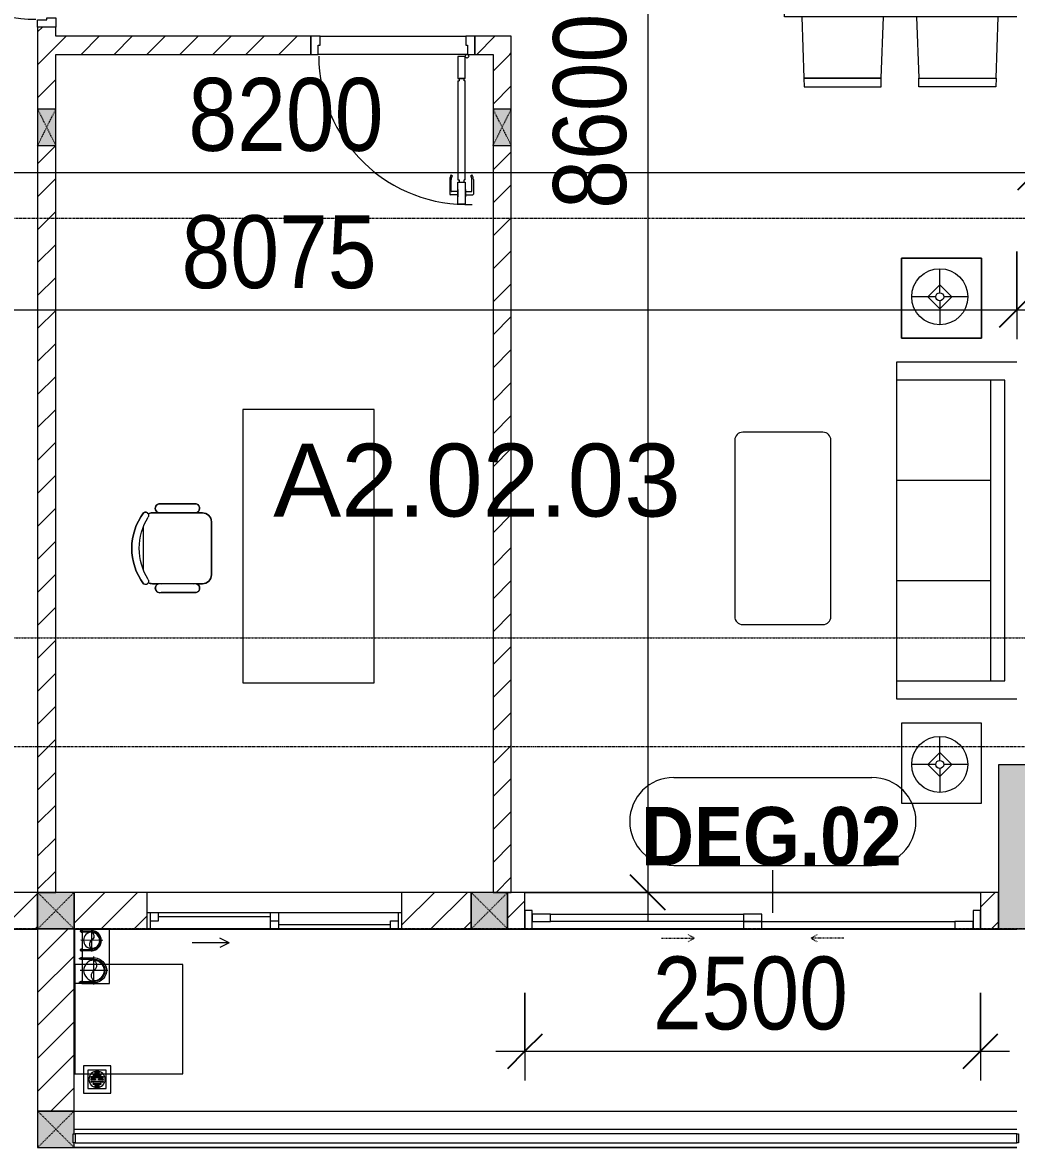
# Model space of a CAD drawing. Header units: millimetres. Extents: x 962 to 239635, y -15958 to 82755.
# Drawn here: x 147945 to 153402, y 23337 to 29512 of the extents above; entities that cross this region are included whole.
import ezdxf

# ---------------------------------------------------------------- set-up
doc = ezdxf.new("R2010")
doc.units = ezdxf.units.MM
for name, pattern in [('Dash', [6, 3, -3]), ('Dash Dot 3_16_', [7.9375, 4.7625, -1.5875, 0, -1.5875]), ('Grid Line', [22.225, 12.7, -3.175, 3.175, -3.175]), ('IMPORT-CENTER _2_', [40.64, 25.4, -5.08, 5.08, -5.08])]:
    doc.linetypes.add(name, pattern=pattern)
for name, color, linetype, lineweight in [('0-1', 7, 'Continuous', 5), ('A-ANNO-DIMS', 211, 'Continuous', 9), ('A-ANNO-DIMS-160', 211, 'Continuous', 9), ('A-AREA-IDEN', 2, 'Continuous', 9), ('A-DETL-GENF-1', 9, 'Continuous', 9), ('A-DOOR', 31, 'Continuous', 9), ('A-DOOR-1', 254, 'Continuous', 9), ('A-DOOR-2', 9, 'Continuous', 9), ('A-DOOR-FRAM', 31, 'Continuous', 9), ('A-DOOR-HDLN', 31, 'Dash', 9), ('A-DOOR-IDEN', 31, 'Continuous', 9), ('A-FLOR-1', 250, 'Continuous', 9), ('A-FLOR-2', 9, 'Continuous', 9), ('A-FLOR-HRAL', 11, 'Continuous', 9), ('A-GLAZ', 151, 'Continuous', 9), ('A-WALL', 113, 'Continuous', 9), ('A-WALL-1', 253, 'Continuous', 18), ('A-WALL-2', 9, 'Continuous', 9), ('A-WALL-3', 113, 'Continuous', 18), ('A-WALL-PATT-1', 10, 'Continuous', 9), ('A-WALL-PATT-2', 111, 'Continuous', 9), ('G-ANNO-SYMB-1', 111, 'Dash Dot 3_16_', 18), ('G-IMPT', 8, 'Continuous', 9), ('G-IMPT-1', 254, 'Continuous', 9), ('G-IMPT-2', 8, 'IMPORT-CENTER _2_', 9), ('I-FURN', 30, 'Continuous', 9), ('I-FURN-1', 254, 'Continuous', 9), ('M-EQPM', 50, 'Continuous', 9), ('S-COLS', 52, 'Continuous', 9), ('S-COLS-1', 52, 'Continuous', 5), ('S-COLS-2', 7, 'Continuous', 18), ('S-COLS-3', 254, 'Continuous', 9), ('S-COLS-4', 253, 'Continuous', 18), ('S-COLS-5', 52, 'Dash', 9), ('S-COLS-6', 52, 'Continuous', 18), ('S-COLS-HDLN', 52, 'Dash', 9), ('S-COLS-HDLN-1', 9, 'Dash', 9), ('S-GRID-1', 1, 'Grid Line', 9)]:
    doc.layers.add(name, color=color, linetype=linetype, lineweight=lineweight)
doc.styles.add('Arial_11', font='arial_0.ttf', dxfattribs={"height": 400})
doc.styles.add('Arial_B_6', font='arialbd_0.ttf', dxfattribs={"width": 0.9, "height": 320})
doc.styles.add('UTM Avo', font='UTM Avo.ttf', dxfattribs={"width": 0.9, "height": 400})
doc.dimstyles.new('1_Dim_chi_tiet_2_5', dxfattribs={"dimscale": 304.8, "dimtxt": 399.720379, "dimasz": 0.629921, "dimexe": 0.524934, "dimexo": 0.0625, "dimgap": 0.052493, "dimtad": 1, "dimdec": 0, "dimrnd": 5, "dimzin": 0, "dimdsep": 46, "dimtxsty": 'UTM Avo', "dimblk1": 'OBLIQUE', "dimblk2": 'OBLIQUE', "dimsah": 1, "dimcen": 0.09, "dimdle": 0.524934, "dimazin": 0, "dimtfac": 1, "dimtdec": 4, "dimtix": 1, "dimtmove": 0, "dimatfit": 3, "dimfxl": 1.049869, "dimfxlon": 1, "dimtvp": 1, "dimtolj": 1, "dimtzin": 0, "dimarcsym": 2})
doc.dimstyles.new('1_Dim_chi_tiet_2_5_1', dxfattribs={"dimscale": 304.8, "dimtxt": 399.720379, "dimasz": 0.629921, "dimexe": 0.524934, "dimexo": 0.0625, "dimgap": 0.052493, "dimtad": 1, "dimdec": 0, "dimrnd": 5, "dimzin": 0, "dimdsep": 46, "dimtxsty": 'UTM Avo', "dimblk1": 'OBLIQUE', "dimblk2": 'OBLIQUE', "dimsah": 1, "dimcen": 0.09, "dimdle": 0.524934, "dimazin": 0, "dimtfac": 1, "dimtdec": 4, "dimtix": 1, "dimtmove": 0, "dimatfit": 3, "dimfxl": 1.049869, "dimfxlon": 1, "dimtvp": 1, "dimtolj": 1, "dimtzin": 0, "dimarcsym": 2})
pattern_1 = [(45, (0, 0), (-90.50967, 90.50967), [])]
pattern_2 = [(45, (61750.9, 0), (-90.50967, 90.50967), [])]

# ---------------------------------------------------------------- blocks, each defined once
blk = doc.blocks.new('NCV_TKTC_KET CAU_rvt-1-TKCS_MB TẦNG 2')
at = {"layer": 'S-COLS-1'}
blk.add_hatch(color=256, dxfattribs=at).paths.add_polyline_path([(91952.6, 24536.9), (91952.6, 25436.9), (91552.6, 25436.9), (91552.6, 24536.9)])
at = {"layer": 'A-FLOR-1'}
for p, q in [((83727.2, 24535.2), (86277.6, 24535.2)), ((86477.6, 24535.2), (91652.6, 24535.2)), ((86477.6, 23336.9), (91652.6, 23336.9))]:
    blk.add_line(p, q, dxfattribs=at)
at = {"layer": 'S-COLS-2'}
for p, q in [((91952.6, 25436.9), (91552.6, 25436.9)), ((91552.6, 25436.9), (91552.6, 24536.9)), ((91552.6, 24536.9), (91952.6, 24536.9))]:
    blk.add_line(p, q, dxfattribs=at)
blk = doc.blocks.new('RES_BAN AN 1 - RES_BAN AN 1-V30-TKCS_MB TẦNG 2')
at = {"layer": 'I-FURN-1'}
for p, q in [((-425, 1275), (425, 1275)), ((-425, 0), (-425, 1275)), ((425, 1275), (425, 0)), ((-425, 1180), (-761.9, 1168.8)), ((-425, 732.5), (-425, 1180)), ((425, 1180), (761.9, 1168.8)), ((425, 732.5), (425, 1180)), ((-761.9, 1168.8), (-809.6, 1167.2)), ((-809.6, 1167.2), (-809.6, 745.3)), ((-761.9, 1168.8), (-761.9, 743.8)), ((-761.9, 743.8), (-761.9, 1168.8)), ((761.9, 1168.8), (761.9, 743.8)), ((761.9, 1168.8), (761.9, 743.8)), ((809.6, 1167.2), (761.9, 1168.8)), ((809.6, 745.3), (809.6, 1167.2)), ((-809.6, 745.3), (-761.9, 743.8)), ((-761.9, 743.8), (-425, 732.5)), ((761.9, 743.8), (425, 732.5)), ((761.9, 743.8), (809.6, 745.3)), ((-809.6, 536.9), (-761.9, 538.5)), ((-809.6, 115.1), (-809.6, 536.9)), ((-425, 549.7), (-761.9, 538.5)), ((-761.9, 538.5), (-761.9, 113.5)), ((-761.9, 538.5), (-761.9, 113.5)), ((-425, 102.3), (-425, 549.7)), ((425, 549.7), (761.9, 538.5)), ((425, 102.3), (425, 549.7)), ((761.9, 538.5), (761.9, 113.5)), ((761.9, 538.5), (809.6, 536.9)), ((761.9, 113.5), (761.9, 538.5)), ((809.6, 536.9), (809.6, 115.1)), ((-761.9, 113.5), (-809.6, 115.1)), ((-761.9, 113.5), (-425, 102.3)), ((761.9, 113.5), (425, 102.3)), ((809.6, 115.1), (761.9, 113.5))]:
    blk.add_line(p, q, dxfattribs=at)
blk = doc.blocks.new('LOBBY_SOFA_1 - LOBBY_SOFA_1-V31-TKCS_MB TẦNG 2')
at = {"layer": 'I-FURN'}
for p, q in [((-2556, 0), (-2556, -660)), ((-708, -660), (-708, 0)), ((-2457, -66), (-2457, -660)), ((-807, -66), (-2457, -66)), ((-807, -660), (-807, -66)), ((-807, -143), (-2457, -143)), ((-1907, -143), (-1907, -660)), ((-1357, -143), (-1357, -660)), ((-3128.2, -193.5), (-2688.2, -193.5)), ((-3128.2, -633.5), (-3128.2, -193.5)), ((-2688.2, -193.5), (-2688.2, -633.5)), ((-575.9, -193.5), (-575.9, -633.5)), ((-135.9, -193.5), (-575.9, -193.5)), ((-135.9, -633.5), (-135.9, -193.5)), ((-2915.4, -269), (-2915.4, -401)), ((-348.6, -269), (-348.6, -401)), ((-2915.4, -357), (-2981.4, -423)), ((-2849.4, -423), (-2915.4, -357)), ((-414.6, -423), (-348.6, -357)), ((-348.6, -357), (-282.6, -423)), ((-2937.4, -423), (-3069.4, -423)), ((-2981.4, -423), (-2915.4, -489)), ((-2915.4, -489), (-2849.4, -423)), ((-2893.4, -423), (-2761.4, -423)), ((-370.6, -423), (-502.6, -423)), ((-348.6, -489), (-414.6, -423)), ((-282.6, -423), (-348.6, -489)), ((-326.6, -423), (-194.6, -423)), ((-2915.4, -445), (-2915.4, -577)), ((-348.6, -445), (-348.6, -577)), ((-2688.2, -633.5), (-3128.2, -633.5)), ((-2556, -660), (-708, -660)), ((-575.9, -633.5), (-135.9, -633.5)), ((-1160.3, -1020.5), (-2128.3, -1020.5)), ((-2172.3, -1064.5), (-2172.3, -1504.5)), ((-1116.3, -1504.5), (-1116.3, -1064.5)), ((-2128.3, -1548.5), (-1160.3, -1548.5))]:
    blk.add_line(p, q, dxfattribs=at)
for centre, radius in [((-2915.4, -423), 154), ((-348.6, -423), 154), ((-2915.4, -423), 22), ((-348.6, -423), 22)]:
    blk.add_circle(centre, radius, dxfattribs=at)
for centre, start, end in [((-2128.3, -1064.5), 90, 180), ((-1160.3, -1064.5), 0, 90), ((-2128.3, -1504.5), 180, 270), ((-1160.3, -1504.5), 270, 0)]:
    blk.add_arc(centre, 44, start, end, dxfattribs=at)
at = {"layer": 'I-FURN-1'}
for p, q in [((-2556, 0), (-2556, -660)), ((-708, -660), (-708, 0)), ((-2688.2, -193.5), (-3128.2, -193.5)), ((-3128.2, -193.5), (-3128.2, -633.5)), ((-2688.2, -633.5), (-2688.2, -193.5)), ((-135.9, -193.5), (-575.9, -193.5)), ((-575.9, -193.5), (-575.9, -633.5)), ((-135.9, -633.5), (-135.9, -193.5)), ((-3128.2, -633.5), (-2688.2, -633.5)), ((-2556, -660), (-708, -660)), ((-575.9, -633.5), (-135.9, -633.5)), ((-1160.3, -1020.5), (-2128.3, -1020.5)), ((-2172.3, -1064.5), (-2172.3, -1504.5)), ((-1116.3, -1504.5), (-1116.3, -1064.5)), ((-2128.3, -1548.5), (-1160.3, -1548.5))]:
    blk.add_line(p, q, dxfattribs=at)
for centre, start, end in [((-2128.3, -1064.5), 90, 180), ((-1160.3, -1064.5), 0, 90), ((-2128.3, -1504.5), 180, 270), ((-1160.3, -1504.5), 270, 0)]:
    blk.add_arc(centre, 44, start, end, dxfattribs=at)
blk = doc.blocks.new('BAN LV A - BAN LV A_dwg_ban hoc2-348006-TKCS_MB TẦNG 2')
at = {"layer": 'I-FURN'}
for p, q in [((145.8, 437.4), (-145.8, 437.4)), ((-194.4, 388.8), (-194.4, 113.4)), ((194.4, 113.4), (194.4, 388.8)), ((-243, 354.4), (-243, 162)), ((194.4, 351.4), (194.4, 150.8)), ((243.7, 162), (243.7, 354.4)), ((-120.5, 64.8), (120.5, 64.8))]:
    blk.add_line(p, q, dxfattribs=at)
at = {"layer": 'I-FURN', "flags": 128}
blk.add_lwpolyline([(-737.8, 610.5), (-737.8, 1330.5), (-154.9, 1330.5), (762.2, 1330.5), (762.2, 610.5)], close=True, dxfattribs=at)
at = {"layer": 'I-FURN'}
for centre, radius, start, end in [((-145.8, 388.8), 48.6, 90, 180), ((145.8, 388.8), 48.6, 360, 90), ((-218.7, 347.3), 25.3, 343.7398, 163.7398), ((219.4, 347.3), 25.3, 16.2602, 170.70537), ((-218.7, 154.9), 25.3, 163.7398, 16.2602), ((219.4, 154.9), 25.3, 189.29463, 16.2602), ((-180.2, 75.4), 17.8, 57.97259, 216.69006), ((-145.8, 113.4), 48.6, 180, 207.58444), ((0, 324), 324, 233.1301, 306.8699), ((0, 359.3), 318.2, 237.57575, 302.42425), ((180.2, 75.4), 17.8, 323.30994, 122.02741), ((145.8, 113.4), 48.6, 332.41556, 0)]:
    blk.add_arc(centre, radius, start, end, dxfattribs=at)
blk = doc.blocks.new('BAN LV A - BAN LV A_dwg-348005-TKCS_MB TẦNG 2')
at = {"extrusion": (0, 0, -1), "zscale": -1, "rotation": 180}
blk.add_blockref('BAN LV A - BAN LV A_dwg_ban hoc2-348006-TKCS_MB TẦNG 2', (-729, 1383.7), dxfattribs=at)
blk = doc.blocks.new('BAN LV A - BAN LV A-348231-TKCS_MB TẦNG 2')
at = {"layer": 'I-FURN-1'}
for p, q in [((534.6, 1270.3), (534.6, 1235.9)), ((923.4, 1232.9), (923.4, 1270.3)), ((486, 1221.7), (486, 1029.3)), ((972.7, 1029.3), (972.7, 1221.7)), ((534.6, 1029.3), (534.6, 994.9)), ((923.4, 994.9), (923.4, 1032.3)), ((583.2, 946.3), (874.8, 946.3)), ((1491.2, 773.2), (-8.8, 773.2)), ((-8.8, 773.2), (-8.8, 53.2)), ((1491.2, 53.2), (1491.2, 773.2)), ((-8.8, 53.2), (1491.2, 53.2))]:
    blk.add_line(p, q, dxfattribs=at)
for centre, radius, start, end in [((729, 1059.7), 324, 53.1301, 126.8699), ((548.9, 1308.3), 17.8, 143.30994, 240.59603), ((909.2, 1308.3), 17.8, 299.40397, 36.69006), ((510.3, 1228.8), 25.3, 16.2602, 196.2602), ((583.2, 1270.3), 48.6, 152.41556, 180), ((874.8, 1270.3), 48.6, 360, 27.58444), ((948.4, 1228.8), 25.3, 343.7398, 170.70537), ((510.3, 1036.4), 25.3, 196.2602, 343.7398), ((583.2, 994.9), 48.6, 180, 270), ((874.8, 994.9), 48.6, 270, 360), ((948.4, 1036.4), 25.3, 189.29463, 343.7398)]:
    blk.add_arc(centre, radius, start, end, dxfattribs=at)
blk.add_blockref('BAN LV A - BAN LV A_dwg-348005-TKCS_MB TẦNG 2', (0, 0))
blk = doc.blocks.new('MAY GIAT - MAY GIAT_dwg-348053-TKCS_MB TẦNG 2')
at = {"layer": 'G-IMPT-1', "flags": 128}
blk.add_lwpolyline([(5, 596.6), (5, 2.3), (605, 2.3), (605, 596.6)], close=True, dxfattribs=at)
blk = doc.blocks.new('MAY GIAT - MAY GIAT-348233-TKCS_MB TẦNG 2')
at = {"layer": 'I-FURN-1'}
for p, q in [((5, 596.6), (5, 2.3)), ((605, 596.6), (5, 596.6)), ((605, 2.3), (605, 596.6)), ((5, 2.3), (605, 2.3))]:
    blk.add_line(p, q, dxfattribs=at)
blk.add_blockref('MAY GIAT - MAY GIAT_dwg-348053-TKCS_MB TẦNG 2', (0, 0))
blk = doc.blocks.new('DOOR_CW_01 CANH MO-PANEL KINH - DIW_01-900x2200-CỬA GỖ VÂN LAMINATE-553393-TKCS_MB TẦNG 2')
at = {"layer": 'A-DETL-GENF-1'}
for p, q in [((-397, 872), (-357, 872)), ((-397, 752), (-397, 872)), ((-357, 872), (-357, 752)), ((-442, 737), (-442, 816.5)), ((-399, 820.5), (-438, 820.5)), ((-399, 803.5), (-430, 803.5)), ((-399, 831.8), (-397, 831.8)), ((-399, 792.2), (-399, 831.8)), ((-397, 792.2), (-397, 831.8)), ((-357, 792.2), (-357, 831.8)), ((-355, 831.8), (-357, 831.8)), ((-355, 792.2), (-355, 831.8)), ((-355, 820.5), (-316, 820.5)), ((-355, 803.5), (-324, 803.5)), ((-312, 737), (-312, 816.5)), ((-434, 799.5), (-434, 737)), ((-397, 792.2), (-399, 792.2)), ((-357, 752), (-397, 752)), ((-363, 752), (-391, 752)), ((-391, 752), (-391, 738)), ((-363, 738), (-363, 752)), ((-357, 792.2), (-355, 792.2)), ((-320, 799.5), (-320, 737)), ((-433.9, 711.2), (-427.3, 715.8)), ((-397, 738), (-391, 738)), ((-397, 738), (-397, 196)), ((-357, 738), (-363, 738)), ((-357, 196), (-357, 738)), ((-320.1, 711.2), (-326.7, 715.8)), ((-397, 196), (-391, 196)), ((-391, 196), (-391, 182)), ((-357, 196), (-363, 196)), ((-363, 182), (-363, 196)), ((-357, 182), (-397, 182)), ((-397, 182), (-397, 62)), ((-391, 182), (-363, 182)), ((-357, 62), (-357, 182)), ((-397, 62), (-357, 62))]:
    blk.add_line(p, q, dxfattribs=at)
blk.add_circle((-407, 60), 10, dxfattribs=at)
for centre, radius, start, end in [((-407, 60), 814, 360, 92), ((-438, 816.5), 4, 90, 180), ((-430, 799.5), 4, 90, 180), ((-324, 799.5), 4, 360, 90), ((-316, 816.5), 4, 0, 90), ((-397, 737), 45, 180, 215), ((-397, 737), 37, 180, 215), ((-357, 737), 37, 325, 0), ((-357, 737), 45, 325, 0)]:
    blk.add_arc(centre, radius, start, end, dxfattribs=at)
at = {"layer": 'A-DOOR-2'}
for p, q in [((-410, 50), (-450, 50)), ((-450, 50), (-450, -50)), ((-410, 0), (-410, 50)), ((-400, 0), (-410, 0)), ((-407, 50), (-382, 50)), ((-400, -50), (-400, 0)), ((410, 0), (400, 0)), ((400, 0), (400, -50)), ((450, 50), (410, 50)), ((410, 50), (410, 0)), ((450, -50), (450, 50)), ((-450, -50), (-400, -50)), ((400, -50), (450, -50))]:
    blk.add_line(p, q, dxfattribs=at)
blk = doc.blocks.new('DOOR_CW_01 CANH MO-PANEL KINH - DIW_01-900x2200-CỬA GỖ VÂN LAMINATE-553375-TKCS_MB TẦNG 2')
at = {"layer": 'A-DETL-GENF-1'}
for p, q in [((-397, -182), (-397, -62)), ((-397, -62), (-357, -62)), ((-357, -62), (-357, -182)), ((-357, -182), (-397, -182)), ((-391, -196), (-391, -182)), ((-391, -182), (-363, -182)), ((-363, -182), (-363, -196)), ((-397, -196), (-391, -196)), ((-397, -738), (-397, -196)), ((-357, -196), (-363, -196)), ((-357, -196), (-357, -738)), ((-442, -737), (-442, -816.5)), ((-434, -799.5), (-434, -737)), ((-433.9, -711.2), (-427.3, -715.8)), ((-397, -738), (-391, -738)), ((-391, -752), (-391, -738)), ((-357, -738), (-363, -738)), ((-363, -738), (-363, -752)), ((-320.1, -711.2), (-326.7, -715.8)), ((-320, -799.5), (-320, -737)), ((-312, -737), (-312, -816.5)), ((-399, -792.2), (-399, -831.8)), ((-397, -792.2), (-399, -792.2)), ((-357, -752), (-397, -752)), ((-397, -752), (-397, -872)), ((-397, -792.2), (-397, -831.8)), ((-363, -752), (-391, -752)), ((-357, -872), (-357, -752)), ((-357, -792.2), (-357, -831.8)), ((-357, -792.2), (-355, -792.2)), ((-355, -792.2), (-355, -831.8)), ((-399, -820.5), (-438, -820.5)), ((-399, -803.5), (-430, -803.5)), ((-399, -831.8), (-397, -831.8)), ((-355, -831.8), (-357, -831.8)), ((-355, -803.5), (-324, -803.5)), ((-355, -820.5), (-316, -820.5)), ((-397, -872), (-357, -872))]:
    blk.add_line(p, q, dxfattribs=at)
blk.add_circle((-407, -60), 10, dxfattribs=at)
for centre, radius, start, end in [((-407, -60), 814, 268, 0), ((-397, -737), 45, 145, 180), ((-397, -737), 37, 145, 180), ((-357, -737), 37, 0, 35), ((-357, -737), 45, 360, 35), ((-430, -799.5), 4, 180, 270), ((-324, -799.5), 4, 270, 0), ((-438, -816.5), 4, 180, 270), ((-316, -816.5), 4, 270, 0)]:
    blk.add_arc(centre, radius, start, end, dxfattribs=at)
at = {"layer": 'A-DOOR-2'}
for p, q in [((-450, -50), (-450, 50)), ((-450, 50), (-400, 50)), ((-400, 50), (-400, 0)), ((400, 0), (400, 50)), ((400, 50), (450, 50)), ((450, 50), (450, -50)), ((-410, -50), (-450, -50)), ((-410, 0), (-410, -50)), ((-400, 0), (-410, 0)), ((-407, -50), (-382, -50)), ((410, 0), (400, 0)), ((410, -50), (410, 0)), ((450, -50), (410, -50))]:
    blk.add_line(p, q, dxfattribs=at)
blk = doc.blocks.new('G1_SOF - BO TRU - 100x200-745959-TKCS_MB TẦNG 2')
at = {"layer": 'S-COLS'}
blk.add_hatch(color=256, dxfattribs=at).paths.add_polyline_path([(-50, 100), (-50, -100), (50, -100), (50, 100)])
at = {"layer": 'S-COLS-4'}
for p, q in [((50, 100), (-50, 100)), ((-50, 100), (-50, -100)), ((50, -100), (50, 100)), ((-50, -100), (50, -100))]:
    blk.add_line(p, q, dxfattribs=at)
at = {"layer": 'S-COLS-HDLN-1'}
for p, q in [((50, 100), (-50, -100)), ((-50, 100), (50, -100))]:
    blk.add_line(p, q, dxfattribs=at)
blk = doc.blocks.new('NCV_TKTC_TANG 2_rvt-1-TKCS_MB TẦNG 2')
at = {"layer": 'A-WALL-PATT-1'}
h = blk.add_hatch(dxfattribs=at)
h.set_pattern_fill('FP_1', color=256, style=0, pattern_type=2)
h.set_pattern_definition(pattern_1)
h.paths.add_polyline_path([(86377.6, 24737.4), (86377.6, 28836.9), (86277.6, 28836.9), (86277.6, 24737.4)])
h.paths.add_polyline_path([(86371, 29036.9), (86377.6, 29036.9), (86377.6, 29486.9), (86277.6, 29486.9), (86277.6, 29036.9)])
h.paths.add_polyline_path([(86377.6, 30386.9), (86377.6, 30436.9), (86277.6, 30436.9), (86277.6, 30386.9)])
h = blk.add_hatch(dxfattribs=at)
h.set_pattern_fill('FP_1', color=256, style=0, pattern_type=2)
h.set_pattern_definition(pattern_1)
h.paths.add_polyline_path([(88877.6, 29336.9), (88877.6, 29436.9), (88677.6, 29436.9), (88677.6, 29336.9), (88777.6, 29336.9)])
h.paths.add_polyline_path([(87777.6, 29336.9), (87777.6, 29436.9), (86377.6, 29436.9), (86377.6, 29336.9), (86743.8, 29336.9)])
h = blk.add_hatch(dxfattribs=at)
h.set_pattern_fill('FP_1', color=256, style=0, pattern_type=2)
h.set_pattern_definition(pattern_1)
h.paths.add_polyline_path([(88777.6, 24736.9), (88877.6, 24736.9), (88877.6, 28836.9), (88777.6, 28836.9), (88777.6, 25733.6)])
h.paths.add_polyline_path([(88777.6, 29036.9), (88877.6, 29036.9), (88877.6, 29336.9), (88777.6, 29336.9)])
at = {"layer": 'A-FLOR-2'}
for p, q in [((87827.6, 29436.9), (88627.6, 29436.9)), ((88637.6, 29336.9), (87817.6, 29336.9)), ((91452.6, 24736.9), (88952.6, 24736.9)), ((88952.6, 24736.9), (91452.6, 24736.9)), ((88992.6, 24536.9), (90152.6, 24536.9)), ((86477.6, 23536.9), (91652.6, 23536.9))]:
    blk.add_line(p, q, dxfattribs=at)
at = {"layer": 'A-WALL-1'}
for p, q in [((86277.6, 29486.9), (86277.6, 29036.9)), ((86377.6, 29486.9), (86277.6, 29486.9)), ((86377.6, 29436.9), (86377.6, 29486.9)), ((87777.6, 29436.9), (86377.6, 29436.9)), ((87777.6, 29336.9), (87777.6, 29436.9)), ((88877.6, 29436.9), (88677.6, 29436.9)), ((88677.6, 29436.9), (88677.6, 29336.9)), ((88877.6, 29336.9), (88877.6, 29436.9)), ((86377.6, 29036.9), (86377.6, 29336.9)), ((86377.6, 29336.9), (87777.6, 29336.9)), ((88677.6, 29336.9), (88777.6, 29336.9)), ((88777.6, 29336.9), (88777.6, 29036.9)), ((88877.6, 29036.9), (88877.6, 29336.9)), ((86277.6, 28836.9), (86277.6, 24737.4)), ((86377.6, 24737.4), (86377.6, 28836.9)), ((88777.6, 28836.9), (88777.6, 24736.9)), ((88877.6, 24736.9), (88877.6, 28836.9)), ((86277.6, 24737.4), (86377.6, 24737.4)), ((88777.6, 24736.9), (88877.6, 24736.9))]:
    blk.add_line(p, q, dxfattribs=at)
at = {"layer": 'A-WALL-2'}
for p, q in [((87827.6, 29436.9), (88627.6, 29436.9)), ((88637.6, 29336.9), (87817.6, 29336.9))]:
    blk.add_line(p, q, dxfattribs=at)
at = {"layer": 'A-DOOR-1'}
for name, p, rotation in [('DOOR_CW_01 CANH MO-PANEL KINH - DIW_01-900x2200-CỬA GỖ VÂN LAMINATE-553375-TKCS_MB TẦNG 2', (86327.6, 29936.9), 269.9999999999999), ('DOOR_CW_01 CANH MO-PANEL KINH - DIW_01-900x2200-CỬA GỖ VÂN LAMINATE-553393-TKCS_MB TẦNG 2', (88227.6, 29386.9), 180)]:
    blk.add_blockref(name, p, dxfattribs=dict(at, rotation=rotation))
at = {"layer": 'I-FURN-1'}
for name, p, rotation in [('RES_BAN AN 1 - RES_BAN AN 1-V30-TKCS_MB TẦNG 2', (91652.6, 29968.6), 90.00000000000031), ('LOBBY_SOFA_1 - LOBBY_SOFA_1-V31-TKCS_MB TẦNG 2', (91652.6, 25090.9), 270.0000000000001), ('BAN LV A - BAN LV A-348231-TKCS_MB TẦNG 2', (88177.6, 25896.9), 90.00000000000031), ('MAY GIAT - MAY GIAT-348233-TKCS_MB TẦNG 2', (87077.6, 23736.9), 90.00000000000031)]:
    blk.add_blockref(name, p, dxfattribs=dict(at, rotation=rotation))
at = {"layer": 'S-COLS-3', "rotation": 180}
for p in [(86327.6, 28936.9), (88827.6, 28936.9)]:
    blk.add_blockref('G1_SOF - BO TRU - 100x200-745959-TKCS_MB TẦNG 2', p, dxfattribs=at)
blk = doc.blocks.new('1_FAMILY RVT - W01-WxH 1400x1400xmm-389822-TKCS_MB TẦNG 2')
at = {"layer": 'A-GLAZ'}
for p, q in [((248.4, 172.39), (299.2, 197.79)), ((248.4, 172.39), (299.2, 146.99)), ((248.4, 172.39), (451.6, 172.39)), ((-700, 96.19), (-700, -103.81)), ((700, 96.19), (-700, 96.19)), ((-700, 96.19), (-636.5, 96.19)), ((-680.95, 96.19), (-680.95, 7.29)), ((-636.5, 96.19), (-22.225, 96.19)), ((-636.5, 96.19), (-636.5, 51.74)), ((-636.5, 73.965), (-22.225, 73.965)), ((-22.225, 7.29), (-22.225, 96.19)), ((-22.225, 96.19), (22.225, 96.19)), ((22.225, 96.19), (680.95, 96.19)), ((22.225, 96.19), (22.225, 7.29)), ((680.95, 96.19), (700, 96.19)), ((680.95, 96.19), (680.95, 7.29)), ((700, -103.81), (700, 96.19)), ((-700, 7.29), (-680.95, 7.29)), ((-636.5, 51.74), (-680.95, 51.74)), ((-680.95, 7.29), (-22.225, 7.29)), ((22.225, 51.74), (-22.225, 51.74)), ((-22.225, 7.29), (22.225, 7.29)), ((22.225, 29.515), (636.5, 29.515)), ((22.225, 7.29), (636.5, 7.29)), ((636.5, 51.74), (636.5, 7.29)), ((680.95, 51.74), (636.5, 51.74)), ((636.5, 7.29), (700, 7.29)), ((-700, -103.81), (700, -103.81))]:
    blk.add_line(p, q, dxfattribs=at)
blk = doc.blocks.new('DEG_02-DEG_03 - DEG_02-2500x2400mm-CỬA ĐI 02 CÁNH TRƯỢT-625766-TKCS_MB TẦNG 2')
at = {"layer": 'A-DOOR'}
for p, q in [((-1110, 100), (-1210, 100)), ((-1210, 100), (-1210, 60)), ((-1110, 60), (-1110, 100)), ((-1110, 100), (-50, 100)), ((50, 100), (-50, 100)), ((-50, 100), (-50, 60)), ((50, 60), (50, 100)), ((-1210, 60), (-1110, 60)), ((-50, 60), (-1110, 60)), ((50, 60), (-50, 60)), ((-50, 60), (-50, 20)), ((-50, 60), (50, 60)), ((-50, 20), (50, 20)), ((50, 20), (50, 60)), ((50, 60), (1110, 60)), ((1110, 20), (50, 20)), ((1210, 60), (1110, 60)), ((1110, 60), (1110, 20)), ((1110, 20), (1210, 20)), ((1210, 20), (1210, 60))]:
    blk.add_line(p, q, dxfattribs=at)
at = {"layer": 'A-DOOR-FRAM'}
for p, q in [((-1210, 100), (-1250, 100)), ((-1250, 100), (-1250, 0)), ((-1210, 0), (-1210, 100)), ((1250, 100), (1210, 100)), ((1210, 100), (1210, 0)), ((1250, 0), (1250, 100)), ((-1250, 0), (-1210, 0)), ((1210, 0), (1250, 0))]:
    blk.add_line(p, q, dxfattribs=at)
at = {"layer": 'A-DOOR-HDLN'}
for p, q in [((-500.4, 151.1), (-320.4, 151.1)), ((-320.4, 151.1), (-355, 171.1)), ((-320.4, 151.1), (-355, 131.1)), ((320.4, 151.1), (355, 171.1)), ((320.4, 151.1), (355, 131.1)), ((500.4, 151.1), (320.4, 151.1))]:
    blk.add_line(p, q, dxfattribs=at)
blk = doc.blocks.new('Railing - 50 x 10mm-1251311-TKCS_MB TẦNG 2')
at = {"layer": 'A-FLOR-HRAL'}
for p, q in [((25, 5), (-25, 5)), ((-25, 5), (-25, -5)), ((25, -5), (25, 5)), ((-25, -5), (25, -5))]:
    blk.add_line(p, q, dxfattribs=at)
blk = doc.blocks.new('Railing - Railing-1267863-TKCS_MB TẦNG 2')
at = {"layer": 'A-FLOR-HRAL'}
for p, q in [((91652.6, 23412.4), (86482.6, 23412.4)), ((86482.6, 23362.4), (91652.6, 23362.4))]:
    blk.add_line(p, q, dxfattribs=at)
at = {"extrusion": (0, 0, -1), "zscale": -1, "rotation": 90}
for p in [(-86477.6, 23387.4), (-91657.6, 23387.4)]:
    blk.add_blockref('Railing - 50 x 10mm-1251311-TKCS_MB TẦNG 2', p, dxfattribs=at)
blk = doc.blocks.new('TKTC_XREF_251221_MB TANG 2-7 - TKTC_XREF_260130_MB TANG 2-5_dwg_THU NUOC - THU NUOC-444531-TKCS_MB TẦNG 1-4746804-TKCS_MB TẦNG 2')
at = {"layer": 'G-IMPT'}
for p, q in [((-23.3, 10.8), (40.9, 10.8)), ((40.9, 4.8), (-23.3, 4.8)), ((-11, 23.3), (28.5, 23.3)), ((28.5, 17.3), (-11, 17.3)), ((-1.1, 35.6), (18.5, 35.6)), ((18.5, 29.6), (-1.1, 29.6)), ((-23.3, -13.6), (40.9, -13.6)), ((40.9, -19.6), (-23.3, -19.6)), ((-11, -26.1), (28.5, -26.1)), ((28.5, -32.1), (-11, -32.1)), ((-1.1, -38.5), (18.5, -38.5)), ((18.5, -44.5), (-1.1, -44.5))]:
    blk.add_line(p, q, dxfattribs=at)
at = {"layer": 'G-IMPT', "flags": 128}
for points in [[(83.7, -79.4), (83.7, 70.6), (-66.3, 70.6), (-66.3, -79.4)], [(58.7, -54.4), (58.7, 45.6), (-41.3, 45.6), (-41.3, -54.4)]]:
    blk.add_lwpolyline(points, close=True, dxfattribs=at)
for points in [[(-23.3, -1.2), (0.7, -1.2), (0.7, -7.2), (-23.3, -7.2)], [(40.9, -7.2), (16.7, -7.2), (16.7, -1.2), (40.9, -1.2)]]:
    blk.add_lwpolyline(points, dxfattribs=at)
at = {"layer": 'G-IMPT'}
for centre, radius, start, end in [((8.7, -4.4), 45, 360, 180), ((8.7, -4.4), 45, 360, 180), ((-23.3, 7.8), 3, 90, 270), ((-11, 20.3), 3, 90, 270), ((-1.1, 32.6), 3, 90, 270), ((18.5, 32.6), 3, 270, 90), ((28.5, 20.3), 3, 270, 90), ((40.9, 7.8), 3, 270, 90), ((8.7, -4.4), 45, 180, 360), ((8.7, -4.4), 45, 180, 360), ((-23.3, -4.2), 3, 90, 270), ((-23.3, -16.6), 3, 90, 270), ((-11, -29.1), 3, 90, 270), ((-1.1, -41.5), 3, 90, 270), ((18.5, -41.5), 3, 270, 90), ((28.5, -29.1), 3, 270, 90), ((40.9, -4.2), 3, 270, 90), ((40.9, -16.6), 3, 270, 90)]:
    blk.add_arc(centre, radius, start, end, dxfattribs=at)
blk = doc.blocks.new('TKTC_XREF_251221_MB TANG 2-7 - TKTC_XREF_260130_MB TANG 2-5_dwg_$cc-4746805-TKCS_MB TẦNG 2')
at = {"layer": 'G-IMPT-2'}
for p, q in [((0, -0.673), (0, 0.673)), ((-0.673, 0), (0.673, 0))]:
    blk.add_line(p, q, dxfattribs=at)
at = {"layer": 'M-EQPM'}
blk.add_circle((0, 0), 0.5, dxfattribs=at)
for centre, radius, start, end in [((0, 0), 0.5, 90, 270), ((0.188, 0.25), 0.313, 126.8699, 233.1301), ((-0.188, -0.25), 0.313, 306.8699, 53.1301)]:
    blk.add_arc(centre, radius, start, end, dxfattribs=at)
blk = doc.blocks.new('TKTC_XREF_251221_MB TANG 2-7 - TKTC_XREF_260130_MB TANG 2-5_dwg_CUM U_DN100-4746799-TKCS_MB TẦNG 2')
at = {"layer": 'G-IMPT'}
blk.add_hatch(color=256, dxfattribs=at).paths.add_polyline_path([(0, 61), (15.8, 58.9), (30.5, 52.8), (43.1, 43.1), (52.8, 30.5), (58.9, 15.8), (61, 0), (58.9, -15.8), (52.8, -30.5), (43.1, -43.1), (30.5, -52.8), (15.8, -58.9), (0, -61), (0, -57), (14.8, -55.1), (28.5, -49.4), (40.3, -40.3), (49.4, -28.5), (55.1, -14.8), (57, 0), (55.1, 14.8), (49.4, 28.5), (40.3, 40.3), (28.5, 49.4), (14.8, 55.1), (0, 57)])
for p, q in [((-79.1, 66.6), (-79.1, 63.4)), ((-76.6, 66.6), (-76.6, 63.4)), ((-74.6, 66.6), (-74.6, 63.4)), ((-72.7, 69.3), (-72.7, 60.7)), ((-66.9, 67.9), (-71.7, 67.9)), ((-66.9, 62.1), (-71.7, 62.1)), ((-65, 69), (0, 69)), ((-72.7, -60.7), (-72.7, -69.3)), ((-79.1, -63.4), (-79.1, -66.6)), ((-76.6, -63.4), (-76.6, -66.6)), ((-74.6, -63.4), (-74.6, -66.6)), ((-66.9, -62.1), (-71.7, -62.1)), ((-66.9, -67.9), (-71.7, -67.9)), ((-65, -69), (0, -69))]:
    blk.add_line(p, q, dxfattribs=at)
at = {"layer": 'G-IMPT', "flags": 128}
for points in [[(-72.7, 67.6), (-78.1, 67.6), (-78.1, 62.4), (-72.7, 62.4)], [(-71.7, 59.2), (-66.9, 59.2), (-66.9, 70.8), (-71.7, 70.8)], [(-66.9, 70.8), (-66.9, 72.7), (-65, 72.7), (-65, 57.3), (-66.9, 57.3), (-66.9, 59.2)], [(-65, 61), (0, 61), (0, 57)], [(-71.7, -70.8), (-66.9, -70.8), (-66.9, -59.2), (-71.7, -59.2)], [(-66.9, -59.2), (-66.9, -57.3), (-65, -57.3), (-65, -72.7), (-66.9, -72.7), (-66.9, -70.8)], [(-65, -61), (0, -61), (0, -57)], [(-72.7, -62.4), (-78.1, -62.4), (-78.1, -67.6), (-72.7, -67.6)]]:
    blk.add_lwpolyline(points, dxfattribs=at)
at = {"layer": 'G-IMPT'}
for centre, radius, start, end in [((-78.1, 66.6), 0.96, 90, 180), ((-78.1, 63.4), 0.96, 180, 270), ((-71.1, 69.3), 1.56, 112.61986, 247.38014), ((-67.9, 65), 4.8, 143.1301, 216.8699), ((-71.1, 60.7), 1.56, 112.61986, 247.38014), ((0, 0), 69, 270, 90), ((0, 0), 61, 270, 90), ((0, 0), 57, 270, 90), ((-71.1, -60.7), 1.56, 112.61986, 247.38014), ((-78.1, -63.4), 0.96, 90, 180), ((-78.1, -66.6), 0.96, 180, 270), ((-67.9, -65), 4.8, 143.1301, 216.8699), ((-71.1, -69.3), 1.56, 112.61986, 247.38014)]:
    blk.add_arc(centre, radius, start, end, dxfattribs=at)
blk = doc.blocks.new('TKTC_XREF_251221_MB TANG 2-7 - TKTC_XREF_260130_MB TANG 2-5_dwg_$cc-4746806-TKCS_MB TẦNG 2')
at = {"layer": 'G-IMPT-2'}
for p, q in [((-0.673, 0), (0.673, 0)), ((0, -0.673), (0, 0.673))]:
    blk.add_line(p, q, dxfattribs=at)
at = {"layer": 'M-EQPM'}
blk.add_circle((0, 0), 0.5, dxfattribs=at)
for centre, radius, start, end in [((0, 0), 0.5, 90, 270), ((0.188, 0.25), 0.313, 126.8699, 233.1301), ((-0.188, -0.25), 0.313, 306.8699, 53.1301)]:
    blk.add_arc(centre, radius, start, end, dxfattribs=at)
blk = doc.blocks.new('TKTC_XREF_251221_MB TANG 2-7 - TKTC_XREF_260130_MB TANG 2-5_dwg_CUM U_DN100-4746796-TKCS_MB TẦNG 2')
at = {"layer": 'G-IMPT'}
blk.add_hatch(color=256, dxfattribs=at).paths.add_polyline_path([(0, 61), (0, 57), (14.8, 55.1), (28.5, 49.4), (40.3, 40.3), (49.4, 28.5), (55.1, 14.8), (57, 0), (55.1, -14.8), (49.4, -28.5), (40.3, -40.3), (28.5, -49.4), (14.8, -55.1), (0, -57), (0, -61), (15.8, -58.9), (30.5, -52.8), (43.1, -43.1), (52.8, -30.5), (58.9, -15.8), (61, 0), (58.9, 15.8), (52.8, 30.5), (43.1, 43.1), (30.5, 52.8), (15.8, 58.9)])
for p, q in [((-79.1, 66.6), (-79.1, 63.4)), ((-76.6, 66.6), (-76.6, 63.4)), ((-74.6, 66.6), (-74.6, 63.4)), ((-72.7, 69.3), (-72.7, 60.7)), ((-66.9, 67.9), (-71.7, 67.9)), ((-66.9, 62.1), (-71.7, 62.1)), ((-65, 69), (0, 69)), ((-79.1, -63.4), (-79.1, -66.6)), ((-76.6, -63.4), (-76.6, -66.6)), ((-74.6, -63.4), (-74.6, -66.6)), ((-72.7, -60.7), (-72.7, -69.3)), ((-66.9, -62.1), (-71.7, -62.1)), ((-66.9, -67.9), (-71.7, -67.9)), ((-65, -69), (0, -69))]:
    blk.add_line(p, q, dxfattribs=at)
at = {"layer": 'G-IMPT', "flags": 128}
for points in [[(-72.7, 67.6), (-78.1, 67.6), (-78.1, 62.4), (-72.7, 62.4)], [(-71.7, 59.2), (-66.9, 59.2), (-66.9, 70.8), (-71.7, 70.8)], [(-66.9, 70.8), (-66.9, 72.7), (-65, 72.7), (-65, 57.3), (-66.9, 57.3), (-66.9, 59.2)], [(-65, 61), (0, 61), (0, 57)], [(-72.7, -62.4), (-78.1, -62.4), (-78.1, -67.6), (-72.7, -67.6)], [(-71.7, -70.8), (-66.9, -70.8), (-66.9, -59.2), (-71.7, -59.2)], [(-66.9, -59.2), (-66.9, -57.3), (-65, -57.3), (-65, -72.7), (-66.9, -72.7), (-66.9, -70.8)], [(-65, -61), (0, -61), (0, -57)]]:
    blk.add_lwpolyline(points, dxfattribs=at)
at = {"layer": 'G-IMPT'}
for centre, radius, start, end in [((-78.1, 66.6), 0.96, 90, 180), ((-78.1, 63.4), 0.96, 180, 270), ((-71.1, 69.3), 1.56, 112.61986, 247.38014), ((-67.9, 65), 4.8, 143.1301, 216.8699), ((-71.1, 60.7), 1.56, 112.61986, 247.38014), ((0, 0), 69, 270, 90), ((0, 0), 61, 270, 90), ((0, 0), 57, 270, 90), ((-78.1, -63.4), 0.96, 90, 180), ((-78.1, -66.6), 0.96, 180, 270), ((-71.1, -60.7), 1.56, 112.61986, 247.38014), ((-67.9, -65), 4.8, 143.1301, 216.8699), ((-71.1, -69.3), 1.56, 112.61986, 247.38014)]:
    blk.add_arc(centre, radius, start, end, dxfattribs=at)
blk = doc.blocks.new('TKTC_XREF_251221_MB TANG 2-7 - TKTC_XREF_251221_MB TANG 2-7-2039446-TKCS_MB TẦNG 2')
at = {"layer": 'M-EQPM'}
for p, q in [((52829.4, 7000), (52829.4, 7300)), ((52869.1, 7300), (52869.1, 6999.7)), ((52869.3, 7299.9), (52869.3, 6999.9)), ((53018.9, 7299.9), (52869.3, 7299.9)), ((53018.9, 6999.9), (53018.9, 7299.9)), ((52869.1, 6999.7), (52829.4, 7000)), ((52869.3, 6999.9), (53018.9, 6999.9))]:
    blk.add_line(p, q, dxfattribs=at)
at = {"xscale": 0.789473684210524, "yscale": 0.789473684210524, "zscale": 0.789473684210524, "rotation": 0.06930925665188988}
blk.add_blockref('TKTC_XREF_251221_MB TANG 2-7 - TKTC_XREF_260130_MB TANG 2-5_dwg_CUM U_DN100-4746796-TKCS_MB TẦNG 2', (52920.5, 7235.6), dxfattribs=at)
at = {"extrusion": (0, 0, -1)}
for name, p, xscale, yscale, zscale, rotation in [('TKTC_XREF_251221_MB TANG 2-7 - TKTC_XREF_260130_MB TANG 2-5_dwg_$cc-4746806-TKCS_MB TẦNG 2', (-52922.1, 7237.3), 90.00000000005114, 90.00000000005114, -90.00000000005114, 0.3047175217251739), ('TKTC_XREF_251221_MB TANG 2-7 - TKTC_XREF_260130_MB TANG 2-5_dwg_CUM U_DN100-4746799-TKCS_MB TẦNG 2', (-52934.2, 7072.3), 0.9975000000000006, 0.9975000000000006, -0.9975000000000006, 180.000991338195), ('TKTC_XREF_251221_MB TANG 2-7 - TKTC_XREF_260130_MB TANG 2-5_dwg_$cc-4746805-TKCS_MB TẦNG 2', (-52934.2, 7071.4), 113.7150000000073, 113.7150000000073, -113.7150000000073, 359.9990086636432)]:
    blk.add_blockref(name, p, dxfattribs=dict(at, xscale=xscale, yscale=yscale, zscale=zscale, rotation=rotation))
blk.add_blockref('TKTC_XREF_251221_MB TANG 2-7 - TKTC_XREF_260130_MB TANG 2-5_dwg_THU NUOC - THU NUOC-444531-TKCS_MB TẦNG 1-4746804-TKCS_MB TẦNG 2', (52942.3, 6478.2))
blk = doc.blocks.new('G1_SOF - BO TRU - 200x200-3052400-TKCS_MB TẦNG 2')
at = {"layer": 'S-COLS-HDLN'}
for p, q in [((-100, 100), (100, -100)), ((100, 100), (-100, -100))]:
    blk.add_line(p, q, dxfattribs=at)
blk = doc.blocks.new('DIMBLOCK65-TKCS_MB TẦNG 2')
at = {"layer": 'A-ANNO-DIMS-160'}
for p, q in [((145303.5, 29007.8), (145303.5, 28527.8)), ((145303.5, 28687.8), (145303.5, 29007.8)), ((153503.5, 29007.8), (153503.5, 28527.8)), ((153503.5, 28687.8), (153503.5, 29007.8)), ((145303.5, 28687.8), (153503.5, 28687.8))]:
    blk.add_line(p, q, dxfattribs=at)
at = {"layer": 'A-ANNO-DIMS-160', "lineweight": 25}
for p, q in [((145303.5, 28687.8), (145399.5, 28783.8)), ((153503.5, 28687.8), (153599.5, 28783.8)), ((145303.5, 28687.8), (145207.5, 28591.8)), ((153503.5, 28687.8), (153407.5, 28591.8))]:
    blk.add_line(p, q, dxfattribs=at)
at = {"layer": 'A-ANNO-DIMS-160', "color": 0, "insert": (148855.7, 29207.5), "char_height": 400, "width": 1314.636, "attachment_point": 1, "line_spacing_factor": 1.110334, "style": 'UTM Avo'}
blk.add_mtext('8200', dxfattribs=at)
blk = doc.blocks.new('_Oblique')
at = {"color": 0, "linetype": 'ByBlock', "lineweight": -2}
blk.add_line((-0.5, -0.5), (0.5, 0.5), dxfattribs=at)
blk = doc.blocks.new('DIMBLOCK99-TKCS_MB TẦNG 2')
at = {"layer": 'A-ANNO-DIMS-160'}
for p, q in [((150703.5, 24185.4), (150703.5, 23705.4)), ((150703.5, 23865.4), (150703.5, 24185.4)), ((153203.5, 24185.4), (153203.5, 23705.4)), ((153203.5, 23865.4), (153203.5, 24185.4)), ((150543.5, 23865.4), (153363.5, 23865.4))]:
    blk.add_line(p, q, dxfattribs=at)
at = {"layer": 'A-ANNO-DIMS-160', "lineweight": 25}
for p, q in [((150703.5, 23865.4), (150799.5, 23961.4)), ((153203.5, 23865.4), (153299.5, 23961.4)), ((150703.5, 23865.4), (150607.5, 23769.4)), ((153203.5, 23865.4), (153107.5, 23769.4))]:
    blk.add_line(p, q, dxfattribs=at)
at = {"layer": 'A-ANNO-DIMS-160', "color": 0, "insert": (151405.7, 24385.1), "char_height": 400, "width": 1314.636, "attachment_point": 1, "line_spacing_factor": 1.110334, "style": 'UTM Avo'}
blk.add_mtext('2500', dxfattribs=at)
blk = doc.blocks.new('STN_Door Tag - STN_Door Tag-1788670-TKCS_MB TẦNG 2')
at = {"layer": 'A-DOOR-IDEN'}
for p, q in [((-3.37, 1.495), (3.431, 1.495)), ((-3.37, -1.524), (3.431, -1.524))]:
    blk.add_line(p, q, dxfattribs=at)
for centre, start, end in [((-3.37, -0.015), 90, 270), ((3.431, -0.015), 270, 90)]:
    blk.add_arc(centre, 1.509, start, end, dxfattribs=at)
blk = doc.blocks.new('DIMBLOCK281-TKCS_MB TẦNG 2')
at = {"layer": 'A-ANNO-DIMS-160'}
for p, q in [((145328.5, 28254.2), (145328.5, 27774.2)), ((145328.5, 27934.2), (145328.5, 28254.2)), ((153403.5, 28254.2), (153403.5, 27774.2)), ((153403.5, 27934.2), (153403.5, 28254.2)), ((145168.5, 27934.2), (153563.5, 27934.2))]:
    blk.add_line(p, q, dxfattribs=at)
at = {"layer": 'A-ANNO-DIMS-160', "lineweight": 25}
for p, q in [((145328.5, 27934.2), (145424.5, 28030.2)), ((153403.5, 27934.2), (153499.5, 28030.2)), ((145328.5, 27934.2), (145232.5, 27838.2)), ((153403.5, 27934.2), (153307.5, 27838.2))]:
    blk.add_line(p, q, dxfattribs=at)
at = {"layer": 'A-ANNO-DIMS-160', "color": 0, "insert": (148818.2, 28453.9), "char_height": 400, "width": 1314.636, "attachment_point": 1, "line_spacing_factor": 1.110334, "style": 'UTM Avo'}
blk.add_mtext('8075', dxfattribs=at)
blk = doc.blocks.new('DIMBLOCK289-TKCS_MB TẦNG 2')
at = {"layer": 'A-ANNO-DIMS-160'}
for p, q in [((151377.8, 33496.9), (151377.8, 24576.9)), ((151697.8, 33336.9), (151217.8, 33336.9)), ((151377.8, 33336.9), (151697.8, 33336.9)), ((151697.8, 24736.9), (151217.8, 24736.9)), ((151377.8, 24736.9), (151697.8, 24736.9))]:
    blk.add_line(p, q, dxfattribs=at)
at = {"layer": 'A-ANNO-DIMS-160', "lineweight": 25}
for p, q in [((151377.8, 33336.9), (151281.8, 33432.9)), ((151377.8, 33336.9), (151473.8, 33240.9)), ((151377.8, 24736.9), (151281.8, 24832.9)), ((151377.8, 24736.9), (151473.8, 24640.9))]:
    blk.add_line(p, q, dxfattribs=at)
at = {"layer": 'A-ANNO-DIMS-160', "color": 0, "insert": (150858.2, 28489.2), "char_height": 400, "width": 1314.636, "attachment_point": 1, "rotation": 90, "line_spacing_factor": 1.110334, "style": 'UTM Avo'}
blk.add_mtext('8600', dxfattribs=at)

msp = doc.modelspace()

# ---------------------------------------------------------------- hatches: boundary and pattern name
at = {"layer": 'A-WALL-PATT-2'}
h = msp.add_hatch(dxfattribs=at)
h.set_pattern_fill('FP_1', color=256, style=0, pattern_type=2)
h.set_pattern_definition(pattern_2)
h.paths.add_polyline_path([(145503.5, 24536.9), (146053.5, 24536.9), (146053.5, 24736.9), (145503.5, 24736.9)])
h.paths.add_polyline_path([(147453.5, 24536.9), (148028.5, 24536.9), (148028.5, 24736.9), (147453.5, 24736.9), (147453.5, 24675.5)])
h = msp.add_hatch(dxfattribs=at)
h.set_pattern_fill('FP_1', color=256, style=0, pattern_type=2)
h.set_pattern_definition(pattern_2)
h.paths.add_polyline_path([(153303.5, 24536.9), (153303.5, 24736.9), (153203.5, 24736.9), (153203.5, 24536.9)])
h.paths.add_polyline_path([(148628.5, 24536.9), (148628.5, 24736.9), (148228.5, 24736.9), (148228.5, 24536.9), (148494.7, 24536.9)])
h.paths.add_polyline_path([(150408.5, 24536.9), (150408.5, 24736.9), (150028.5, 24736.9), (150028.5, 24536.9)])
h.paths.add_polyline_path([(150608.5, 24536.9), (150703.5, 24536.9), (150703.5, 24736.9), (150608.5, 24736.9)])
h = msp.add_hatch(dxfattribs=at)
h.set_pattern_fill('FP_1', color=256, style=0, pattern_type=2)
h.set_pattern_definition(pattern_2)
h.paths.add_polyline_path([(148228.5, 23536.9), (148228.5, 24536.9), (148028.5, 24536.9), (148028.5, 23536.9)])
at = {"layer": 'S-COLS-1'}
for points in [[(148028.5, 24536.9), (148228.5, 24536.9), (148228.5, 24736.9), (148028.5, 24736.9), (148028.5, 24675.5)], [(150608.5, 24536.9), (150608.5, 24736.9), (150408.5, 24736.9), (150408.5, 24536.9)], [(148223.5, 23336.9), (148228.5, 23336.9), (148228.5, 23362.4), (148223.5, 23362.4), (148223.5, 23412.4), (148228.5, 23412.4), (148228.5, 23536.9), (148028.5, 23536.9), (148028.5, 23336.9)]]:
    msp.add_hatch(color=256, dxfattribs=at).paths.add_polyline_path(points)

# ---------------------------------------------------------------- linework, layer by layer
at = {"layer": 'A-DOOR-IDEN'}
msp.add_line((152064.1, 24624.5), (152064.4, 24858.9), dxfattribs=at)
at = {"layer": 'A-WALL'}
for p, q in [((148028.5, 24536.9), (148028.5, 24736.9)), ((148228.5, 24736.9), (148228.5, 24536.9)), ((150408.5, 24536.9), (150408.5, 24736.9)), ((150608.5, 24736.9), (150608.5, 24536.9)), ((150703.5, 24736.9), (153203.5, 24736.9)), ((148228.5, 24536.9), (148028.5, 24536.9)), ((151903.5, 24536.9), (150743.5, 24536.9)), ((148028.5, 23536.9), (148228.5, 23536.9)), ((148228.5, 23437.4), (153403.5, 23437.4)), ((153403.5, 23337.4), (148228.5, 23337.4))]:
    msp.add_line(p, q, dxfattribs=at)
at = {"layer": 'A-WALL-3'}
for p, q in [((148028.5, 24736.9), (147453.5, 24736.9)), ((148628.5, 24736.9), (148228.5, 24736.9)), ((150408.5, 24736.9), (150028.5, 24736.9)), ((150703.5, 24736.9), (150608.5, 24736.9)), ((150703.5, 24536.9), (150703.5, 24736.9)), ((153303.5, 24736.9), (153203.5, 24736.9)), ((153203.5, 24736.9), (153203.5, 24536.9)), ((153303.5, 24536.9), (153303.5, 24736.9)), ((147453.5, 24536.9), (148028.5, 24536.9)), ((148028.5, 24536.9), (148028.5, 23536.9)), ((148228.5, 24536.9), (148628.5, 24536.9)), ((148228.5, 23536.9), (148228.5, 24536.9)), ((150028.5, 24536.9), (150408.5, 24536.9)), ((150608.5, 24536.9), (150703.5, 24536.9)), ((153203.5, 24536.9), (153303.5, 24536.9))]:
    msp.add_line(p, q, dxfattribs=at)
at = {"layer": 'G-ANNO-SYMB-1'}
msp.add_line((90498.7, 26135.3), (196677.7, 26135.3), dxfattribs=at)
at = {"layer": 'S-COLS'}
for p, q in [((148028.5, 24736.9), (148028.5, 24536.9)), ((148228.5, 24536.9), (148228.5, 24736.9)), ((150408.5, 24736.9), (150408.5, 24536.9)), ((150608.5, 24536.9), (150608.5, 24736.9)), ((148028.5, 24536.9), (148228.5, 24536.9)), ((148228.5, 23536.9), (148028.5, 23536.9))]:
    msp.add_line(p, q, dxfattribs=at)
at = {"layer": 'S-COLS-6'}
for p, q in [((148228.5, 24736.9), (148028.5, 24736.9)), ((150608.5, 24736.9), (150408.5, 24736.9)), ((150408.5, 24536.9), (150608.5, 24536.9)), ((148028.5, 23536.9), (148028.5, 23336.9)), ((148228.5, 23412.4), (148228.5, 23536.9)), ((148228.5, 23336.9), (148228.5, 23362.4)), ((148028.5, 23336.9), (148228.5, 23336.9))]:
    msp.add_line(p, q, dxfattribs=at)
at = {"layer": 'S-GRID-1'}
for p, q in [((189415.6, 28436.9), (96253.4, 28436.9)), ((187383.6, 25536.9), (98285.4, 25536.9)), ((189415.6, 24536.9), (96253.4, 24536.9))]:
    msp.add_line(p, q, dxfattribs=at)

# ---------------------------------------------------------------- block references
at = {"layer": '0-1'}
for name in ['NCV_TKTC_KET CAU_rvt-1-TKCS_MB TẦNG 2', 'NCV_TKTC_TANG 2_rvt-1-TKCS_MB TẦNG 2']:
    msp.add_blockref(name, (61750.9, 0), dxfattribs=at)
at = {"layer": 'A-DOOR', "rotation": 180}
msp.add_blockref('DEG_02-DEG_03 - DEG_02-2500x2400mm-CỬA ĐI 02 CÁNH TRƯỢT-625766-TKCS_MB TẦNG 2', (151953.5, 24636.9), dxfattribs=at)
at = {"layer": 'A-DOOR-IDEN', "xscale": 159.9999999999999, "yscale": 159.9999999999999, "zscale": 159.9999999999999}
msp.add_blockref('STN_Door Tag - STN_Door Tag-1788670-TKCS_MB TẦNG 2', (152059.5, 25129.1), dxfattribs=at)
at = {"layer": 'A-FLOR-HRAL'}
msp.add_blockref('Railing - Railing-1267863-TKCS_MB TẦNG 2', (61750.9, 0), dxfattribs=at)
at = {"layer": 'A-GLAZ', "rotation": 180}
msp.add_blockref('1_FAMILY RVT - W01-WxH 1400x1400xmm-389822-TKCS_MB TẦNG 2', (149328.5, 24633.1), dxfattribs=at)
at = {"layer": 'M-EQPM'}
msp.add_blockref('TKTC_XREF_251221_MB TANG 2-7 - TKTC_XREF_251221_MB TANG 2-7-2039446-TKCS_MB TẦNG 2', (95403.5, 17236.9), dxfattribs=at)
at = {"layer": 'S-COLS-5'}
for p in [(148128.5, 24636.9), (150508.5, 24636.9), (148128.5, 23436.9)]:
    msp.add_blockref('G1_SOF - BO TRU - 200x200-3052400-TKCS_MB TẦNG 2', p, dxfattribs=at)

# ---------------------------------------------------------------- texts
at = {"layer": 'A-AREA-IDEN', "insert": (150440.3, 26794.6), "char_height": 400, "width": 2233.6, "attachment_point": 8, "line_spacing_factor": 0.936439, "style": 'Arial_11'}
msp.add_mtext('\\pt8,16,24,32,40,48,56,64,72,80,88,96,104,112,120,128,136,144,152,160,168,176,184,192,200,208,216,224,232,240,248,256;A2.02.03', dxfattribs=at)
at = {"layer": 'A-DOOR-IDEN', "insert": (152056.3, 25043.8), "char_height": 320, "width": 1467.36, "attachment_point": 5, "line_spacing_factor": 0.936439, "style": 'Arial_B_6'}
msp.add_mtext('\\pt7.2,14.4,21.6,28.8,36,43.2,50.4,57.6,64.8,72,79.2,86.4,93.6,100.8,108,115.2,122.4,129.6,136.8,144,151.2,158.4,165.6,172.8,180,187.2,194.4,201.6,208.8,216,223.2,230.4;DEG.02', dxfattribs=at)

# ---------------------------------------------------------------- dimensions: what is measured, and where the dimension line sits
at = {"layer": 'A-ANNO-DIMS'}
dim = msp.add_linear_dim(base=(151377.8, 24736.9), p1=(151697.8, 33336.9), p2=(151697.8, 24736.9), angle=90, dimstyle='1_Dim_chi_tiet_2_5_1', override={"dimpost": '<>', "dimfxl": 8600}, dxfattribs=at)
dim.commit()
dim.dimension.update_dxf_attribs({"geometry": 'DIMBLOCK289-TKCS_MB TẦNG 2', "text_midpoint": (151154.8, 29036.9)})
for base, p1, p2, dimstyle, override, picture, middle in [((153503.5, 28687.8), (145303.5, 29007.8), (153503.5, 29007.8), '1_Dim_chi_tiet_2_5', {"dimpost": '<>', "dimfxl": 8200}, 'DIMBLOCK65-TKCS_MB TẦNG 2', (149403.5, 28910.8)), ((153403.5, 27934.2), (145328.5, 28254.2), (153403.5, 28254.2), '1_Dim_chi_tiet_2_5_1', {"dimpost": '<>', "dimfxl": 8075}, 'DIMBLOCK281-TKCS_MB TẦNG 2', (149366, 28157.2)), ((153203.5, 23865.4), (150703.5, 24185.4), (153203.5, 24185.4), '1_Dim_chi_tiet_2_5', {"dimpost": '<>', "dimfxl": 2500}, 'DIMBLOCK99-TKCS_MB TẦNG 2', (151953.5, 24088.4))]:
    dim = msp.add_linear_dim(base=base, p1=p1, p2=p2, dimstyle=dimstyle, override=override, dxfattribs=at)
    dim.commit()
    dim.dimension.update_dxf_attribs({"geometry": picture, "text_midpoint": middle})

doc.saveas('drawing.dxf')
